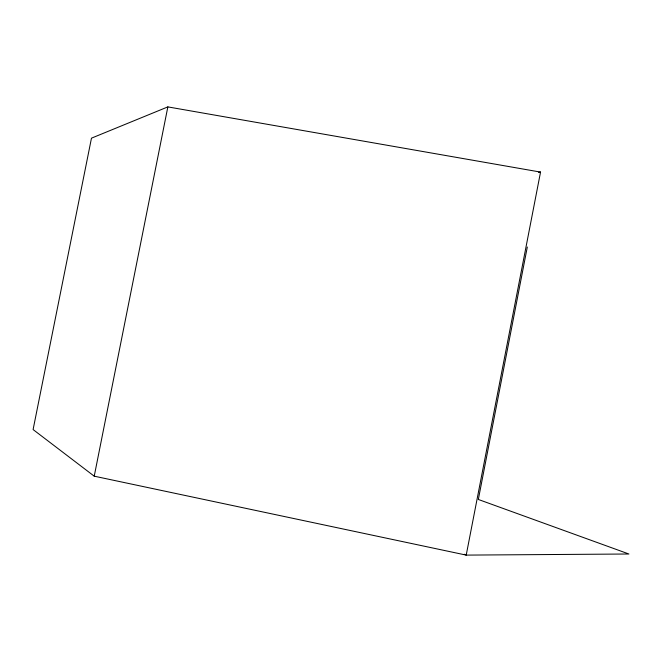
<?xml version="1.0" encoding="UTF-8"?>
<svg xmlns="http://www.w3.org/2000/svg" width="662" height="662" viewBox="0 0 662 662"><rect width="100%" height="100%" fill="white"/><g stroke="black" fill="none" stroke-linecap="round" stroke-linejoin="round"><path stroke-width="0.99" d="M540.54 172.095L466.214 555.104L94.227 476.177L33.1 429.564L91.472 138.159L167.85 106.896L540.54 172.095L538.487 172.327M527.316 247.009L478.328 499.462L628.9 554.003L466.214 555.104L464.335 554.251M94.227 476.177L167.85 106.896"/></g></svg>
